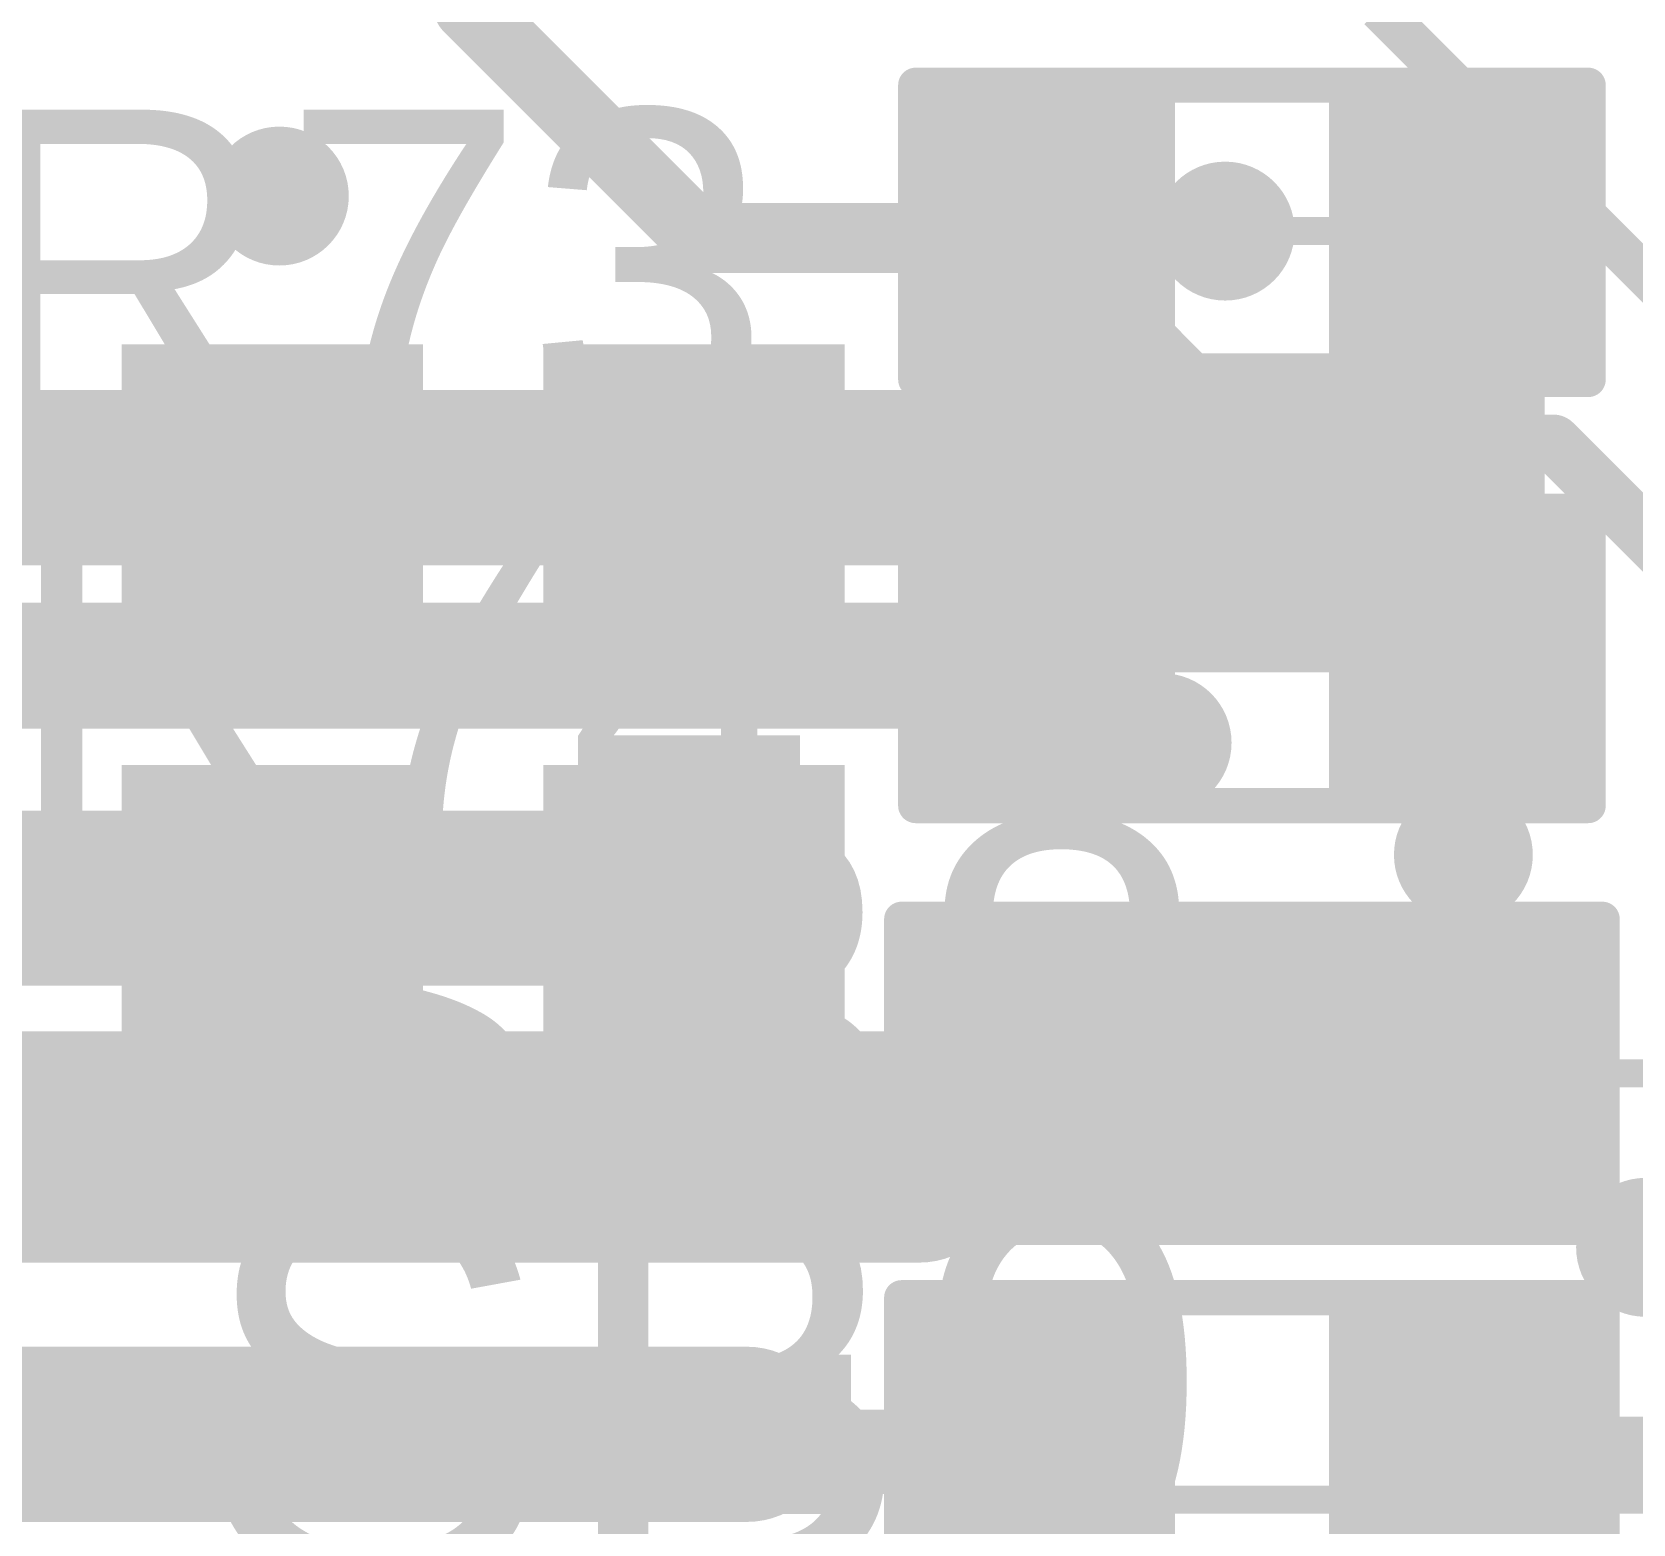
# Model space of a CAD drawing. Header units: millimetres. Extents: x -0.39 to 4.37, y -0.38 to 3.54.
# Drawn here: x 1.0957 to 1.3242, y 1.5855 to 1.7984 of the extents above; entities that cross this region are included whole.
import ezdxf

# ---------------------------------------------------------------- set-up
doc = ezdxf.new("R2010")
doc.units = ezdxf.units.MM
doc.header["$MEASUREMENT"] = 0
for name, color, linetype in [('BottomLayer', 5, 'Continuous'), ('BottomPaste', 16, 'Continuous'), ('BottomSolder', 6, 'Continuous'), ('TopLayer', 1, 'Continuous'), ('TopOverlay', 2, 'Continuous'), ('TopPaste', 8, 'Continuous'), ('TopSolder', 216, 'Continuous'), ('ViaHoleLayer', 16, 'Continuous')]:
    doc.layers.add(name, color=color, linetype=linetype)
doc.styles.add('Arial', font='', dxfattribs={"height": 0.2})
doc.styles.get('Arial').set_extended_font_data('Arial')

# ---------------------------------------------------------------- blocks, each defined once
blk = doc.blocks.new('C__0402_B_13')
at = {"layer": 'BottomLayer'}
for points in [[(-0.0095, 0.0125), (-0.0095, -0.0125), (-0.0275, -0.0125), (-0.0275, 0.0125)], [(0.0275, 0.0125), (0.0275, -0.0125), (0.0095, -0.0125), (0.0095, 0.0125)]]:
    blk.add_hatch(color=5, dxfattribs=at).paths.add_polyline_path(points)
at = {"layer": 'BottomPaste'}
for points in [[(-0.0095, 0.0125), (-0.0095, -0.0125), (-0.0275, -0.0125), (-0.0275, 0.0125)], [(0.0275, 0.0125), (0.0275, -0.0125), (0.0095, -0.0125), (0.0095, 0.0125)]]:
    blk.add_hatch(color=16, dxfattribs=at).paths.add_polyline_path(points)
at = {"layer": 'BottomSolder'}
for points in [[(-0.00714, 0.01486), (-0.00714, -0.01486), (-0.02986, -0.01486), (-0.02986, 0.01486)], [(0.02986, 0.01486), (0.02986, -0.01486), (0.00714, -0.01486), (0.00714, 0.01486)]]:
    blk.add_hatch(color=6, dxfattribs=at).paths.add_polyline_path(points)
blk = doc.blocks.new('RES0603_136')
at = {"layer": 'TopLayer'}
for points in [[(-0.015, 0.0175), (-0.015, -0.0175), (-0.045, -0.0175), (-0.045, 0.0175)], [(0.045, 0.0175), (0.045, -0.0175), (0.015, -0.0175), (0.015, 0.0175)]]:
    blk.add_hatch(color=1, dxfattribs=at).paths.add_polyline_path(points)
at = {"layer": 'TopPaste'}
for points in [[(-0.015, 0.0175), (-0.015, -0.0175), (-0.045, -0.0175), (-0.045, 0.0175)], [(0.045, 0.0175), (0.045, -0.0175), (0.015, -0.0175), (0.015, 0.0175)]]:
    blk.add_hatch(color=8, dxfattribs=at).paths.add_polyline_path(points)
at = {"layer": 'TopSolder'}
for points in [[(-0.011, 0.0215), (-0.011, -0.0215), (-0.049, -0.0215), (-0.049, 0.0215)], [(0.049, 0.0215), (0.049, -0.0215), (0.011, -0.0215), (0.011, 0.0215)]]:
    blk.add_hatch(color=216, dxfattribs=at).paths.add_polyline_path(points)
at = {"layer": 'TopOverlay', "const_width": 0.005}
for points in [[(-0.048, 0.021), (-0.048, -0.021)], [(0.048, 0.021), (-0.048, 0.021)], [(0.048, 0.021), (0.048, -0.021)], [(0.048, -0.021), (-0.048, -0.021)]]:
    blk.add_lwpolyline(points, dxfattribs=at)
at = {"layer": 'TopOverlay', "const_width": 0.0025}
for points in [[(-0.04925, 0.021, 1), (-0.04675, 0.021, 1)], [(-0.04925, 0.021, 1), (-0.04675, 0.021, 1)], [(0.04675, 0.021, 1), (0.04925, 0.021, 1)], [(0.04675, 0.021, 1), (0.04925, 0.021, 1)], [(-0.04925, -0.021, 1), (-0.04675, -0.021, 1)], [(-0.04925, -0.021, 1), (-0.04675, -0.021, 1)], [(0.04675, -0.021, 1), (0.04925, -0.021, 1)], [(0.04675, -0.021, 1), (0.04925, -0.021, 1)]]:
    blk.add_lwpolyline(points, format="xyb", close=True, dxfattribs=at)
blk = doc.blocks.new('RES0603_137')
at = {"layer": 'TopLayer'}
for points in [[(-0.015, 0.0175), (-0.015, -0.0175), (-0.045, -0.0175), (-0.045, 0.0175)], [(0.045, 0.0175), (0.045, -0.0175), (0.015, -0.0175), (0.015, 0.0175)]]:
    blk.add_hatch(color=1, dxfattribs=at).paths.add_polyline_path(points)
at = {"layer": 'TopPaste'}
for points in [[(-0.015, 0.0175), (-0.015, -0.0175), (-0.045, -0.0175), (-0.045, 0.0175)], [(0.045, 0.0175), (0.045, -0.0175), (0.015, -0.0175), (0.015, 0.0175)]]:
    blk.add_hatch(color=8, dxfattribs=at).paths.add_polyline_path(points)
at = {"layer": 'TopSolder'}
for points in [[(-0.011, 0.0215), (-0.011, -0.0215), (-0.049, -0.0215), (-0.049, 0.0215)], [(0.049, 0.0215), (0.049, -0.0215), (0.011, -0.0215), (0.011, 0.0215)]]:
    blk.add_hatch(color=216, dxfattribs=at).paths.add_polyline_path(points)
at = {"layer": 'TopOverlay', "const_width": 0.005}
for points in [[(0.048, 0.021), (-0.048, 0.021)], [(-0.048, 0.021), (-0.048, -0.021)], [(0.048, 0.021), (0.048, -0.021)], [(0.048, -0.021), (-0.048, -0.021)]]:
    blk.add_lwpolyline(points, dxfattribs=at)
at = {"layer": 'TopOverlay', "const_width": 0.0025}
for points in [[(-0.04925, 0.021, 1), (-0.04675, 0.021, 1)], [(-0.04925, 0.021, 1), (-0.04675, 0.021, 1)], [(0.04675, 0.021, 1), (0.04925, 0.021, 1)], [(0.04675, 0.021, 1), (0.04925, 0.021, 1)], [(-0.04925, -0.021, 1), (-0.04675, -0.021, 1)], [(-0.04925, -0.021, 1), (-0.04675, -0.021, 1)], [(0.04675, -0.021, 1), (0.04925, -0.021, 1)], [(0.04675, -0.021, 1), (0.04925, -0.021, 1)]]:
    blk.add_lwpolyline(points, format="xyb", close=True, dxfattribs=at)
blk = doc.blocks.new('S______B______374')
at = {"layer": 'TopLayer'}
for points in [[(-0.045, -0.0175), (-0.045, 0.0175), (-0.015, 0.0175), (-0.015, -0.0175)], [(0.015, -0.0175), (0.015, 0.0175), (0.045, 0.0175), (0.045, -0.0175)]]:
    blk.add_hatch(color=1, dxfattribs=at).paths.add_polyline_path(points)
at = {"layer": 'TopPaste'}
for points in [[(-0.045, -0.0175), (-0.045, 0.0175), (-0.015, 0.0175), (-0.015, -0.0175)], [(0.015, -0.0175), (0.015, 0.0175), (0.045, 0.0175), (0.045, -0.0175)]]:
    blk.add_hatch(color=8, dxfattribs=at).paths.add_polyline_path(points)
at = {"layer": 'TopSolder'}
for points in [[(-0.049, -0.0215), (-0.049, 0.0215), (-0.011, 0.0215), (-0.011, -0.0215)], [(0.011, -0.0215), (0.011, 0.0215), (0.049, 0.0215), (0.049, -0.0215)]]:
    blk.add_hatch(color=216, dxfattribs=at).paths.add_polyline_path(points)
at = {"layer": 'TopOverlay', "const_width": 0.005}
for points in [[(-0.05, -0.022), (-0.05, 0.022)], [(-0.05, 0.022), (0.05, 0.022)], [(0.05, -0.022), (0.05, 0.022)], [(-0.05, -0.022), (0.05, -0.022)]]:
    blk.add_lwpolyline(points, dxfattribs=at)
at = {"layer": 'TopOverlay', "const_width": 0.0025}
for points in [[(-0.05125, 0.022, 1), (-0.04875, 0.022, 1)], [(-0.05125, 0.022, 1), (-0.04875, 0.022, 1)], [(0.04875, 0.022, 1), (0.05125, 0.022, 1)], [(0.04875, 0.022, 1), (0.05125, 0.022, 1)], [(-0.05125, -0.022, 1), (-0.04875, -0.022, 1)], [(-0.05125, -0.022, 1), (-0.04875, -0.022, 1)], [(0.04875, -0.022, 1), (0.05125, -0.022, 1)], [(0.04875, -0.022, 1), (0.05125, -0.022, 1)]]:
    blk.add_lwpolyline(points, format="xyb", close=True, dxfattribs=at)
blk = doc.blocks.new('S______B______375')
at = {"layer": 'TopLayer'}
for points in [[(-0.045, -0.0175), (-0.045, 0.0175), (-0.015, 0.0175), (-0.015, -0.0175)], [(0.015, -0.0175), (0.015, 0.0175), (0.045, 0.0175), (0.045, -0.0175)]]:
    blk.add_hatch(color=1, dxfattribs=at).paths.add_polyline_path(points)
at = {"layer": 'TopPaste'}
for points in [[(-0.045, -0.0175), (-0.045, 0.0175), (-0.015, 0.0175), (-0.015, -0.0175)], [(0.015, -0.0175), (0.015, 0.0175), (0.045, 0.0175), (0.045, -0.0175)]]:
    blk.add_hatch(color=8, dxfattribs=at).paths.add_polyline_path(points)
at = {"layer": 'TopSolder'}
for points in [[(-0.049, -0.0215), (-0.049, 0.0215), (-0.011, 0.0215), (-0.011, -0.0215)], [(0.011, -0.0215), (0.011, 0.0215), (0.049, 0.0215), (0.049, -0.0215)]]:
    blk.add_hatch(color=216, dxfattribs=at).paths.add_polyline_path(points)
at = {"layer": 'TopOverlay', "const_width": 0.005}
for points in [[(-0.05, -0.022), (-0.05, 0.022)], [(-0.05, 0.022), (0.05, 0.022)], [(0.05, -0.022), (0.05, 0.022)], [(-0.05, -0.022), (0.05, -0.022)]]:
    blk.add_lwpolyline(points, dxfattribs=at)
at = {"layer": 'TopOverlay', "const_width": 0.0025}
for points in [[(-0.05125, 0.022, 1), (-0.04875, 0.022, 1)], [(-0.05125, 0.022, 1), (-0.04875, 0.022, 1)], [(0.04875, 0.022, 1), (0.05125, 0.022, 1)], [(0.04875, 0.022, 1), (0.05125, 0.022, 1)], [(-0.05125, -0.022, 1), (-0.04875, -0.022, 1)], [(-0.05125, -0.022, 1), (-0.04875, -0.022, 1)], [(0.04875, -0.022, 1), (0.05125, -0.022, 1)], [(0.04875, -0.022, 1), (0.05125, -0.022, 1)]]:
    blk.add_lwpolyline(points, format="xyb", close=True, dxfattribs=at)
blk = doc.blocks.new('C__0402_B_467')
at = {"layer": 'BottomLayer'}
for points in [[(-0.0095, 0.0125), (-0.0095, -0.0125), (-0.0275, -0.0125), (-0.0275, 0.0125)], [(0.0275, 0.0125), (0.0275, -0.0125), (0.0095, -0.0125), (0.0095, 0.0125)]]:
    blk.add_hatch(color=5, dxfattribs=at).paths.add_polyline_path(points)
at = {"layer": 'BottomPaste'}
for points in [[(-0.0095, 0.0125), (-0.0095, -0.0125), (-0.0275, -0.0125), (-0.0275, 0.0125)], [(0.0275, 0.0125), (0.0275, -0.0125), (0.0095, -0.0125), (0.0095, 0.0125)]]:
    blk.add_hatch(color=16, dxfattribs=at).paths.add_polyline_path(points)
at = {"layer": 'BottomSolder'}
for points in [[(-0.00714, 0.01486), (-0.00714, -0.01486), (-0.02986, -0.01486), (-0.02986, 0.01486)], [(0.02986, 0.01486), (0.02986, -0.01486), (0.00714, -0.01486), (0.00714, 0.01486)]]:
    blk.add_hatch(color=6, dxfattribs=at).paths.add_polyline_path(points)
blk = doc.blocks.new('C__0402_B_468')
at = {"layer": 'BottomLayer'}
for points in [[(-0.0095, 0.0125), (-0.0095, -0.0125), (-0.0275, -0.0125), (-0.0275, 0.0125)], [(0.0275, 0.0125), (0.0275, -0.0125), (0.0095, -0.0125), (0.0095, 0.0125)]]:
    blk.add_hatch(color=5, dxfattribs=at).paths.add_polyline_path(points)
at = {"layer": 'BottomPaste'}
for points in [[(-0.0095, 0.0125), (-0.0095, -0.0125), (-0.0275, -0.0125), (-0.0275, 0.0125)], [(0.0275, 0.0125), (0.0275, -0.0125), (0.0095, -0.0125), (0.0095, 0.0125)]]:
    blk.add_hatch(color=16, dxfattribs=at).paths.add_polyline_path(points)
at = {"layer": 'BottomSolder'}
for points in [[(-0.00714, 0.01486), (-0.00714, -0.01486), (-0.02986, -0.01486), (-0.02986, 0.01486)], [(0.02986, 0.01486), (0.02986, -0.01486), (0.00714, -0.01486), (0.00714, 0.01486)]]:
    blk.add_hatch(color=6, dxfattribs=at).paths.add_polyline_path(points)
blk = doc.blocks.new('C__0402_B_470')
at = {"layer": 'BottomLayer'}
for points in [[(-0.0095, 0.0125), (-0.0095, -0.0125), (-0.0275, -0.0125), (-0.0275, 0.0125)], [(0.0275, 0.0125), (0.0275, -0.0125), (0.0095, -0.0125), (0.0095, 0.0125)]]:
    blk.add_hatch(color=5, dxfattribs=at).paths.add_polyline_path(points)
at = {"layer": 'BottomPaste'}
for points in [[(-0.0095, 0.0125), (-0.0095, -0.0125), (-0.0275, -0.0125), (-0.0275, 0.0125)], [(0.0275, 0.0125), (0.0275, -0.0125), (0.0095, -0.0125), (0.0095, 0.0125)]]:
    blk.add_hatch(color=16, dxfattribs=at).paths.add_polyline_path(points)
at = {"layer": 'BottomSolder'}
for points in [[(-0.00714, 0.01486), (-0.00714, -0.01486), (-0.02986, -0.01486), (-0.02986, 0.01486)], [(0.02986, 0.01486), (0.02986, -0.01486), (0.00714, -0.01486), (0.00714, 0.01486)]]:
    blk.add_hatch(color=6, dxfattribs=at).paths.add_polyline_path(points)
blk = doc.blocks.new('C__0603_B_508')
at = {"layer": 'BottomLayer'}
for points in [[(-0.015, 0.0175), (-0.015, -0.0175), (-0.045, -0.0175), (-0.045, 0.0175)], [(0.045, 0.0175), (0.045, -0.0175), (0.015, -0.0175), (0.015, 0.0175)]]:
    blk.add_hatch(color=5, dxfattribs=at).paths.add_polyline_path(points)
at = {"layer": 'BottomPaste'}
for points in [[(-0.015, 0.0175), (-0.015, -0.0175), (-0.045, -0.0175), (-0.045, 0.0175)], [(0.045, 0.0175), (0.045, -0.0175), (0.015, -0.0175), (0.015, 0.0175)]]:
    blk.add_hatch(color=16, dxfattribs=at).paths.add_polyline_path(points)
at = {"layer": 'BottomSolder'}
for points in [[(-0.011, 0.0215), (-0.011, -0.0215), (-0.049, -0.0215), (-0.049, 0.0215)], [(0.049, 0.0215), (0.049, -0.0215), (0.011, -0.0215), (0.011, 0.0215)]]:
    blk.add_hatch(color=6, dxfattribs=at).paths.add_polyline_path(points)
blk = doc.blocks.new('CAP0805_B_509')
at = {"layer": 'BottomLayer'}
for points in [[(-0.06, 0.03), (-0.02, 0.03), (-0.02, -0.03), (-0.06, -0.03)], [(0.02, 0.03), (0.06, 0.03), (0.06, -0.03), (0.02, -0.03)]]:
    blk.add_hatch(color=5, dxfattribs=at).paths.add_polyline_path(points)
at = {"layer": 'BottomPaste'}
for points in [[(-0.06, 0.03), (-0.02, 0.03), (-0.02, -0.03), (-0.06, -0.03)], [(0.02, 0.03), (0.06, 0.03), (0.06, -0.03), (0.02, -0.03)]]:
    blk.add_hatch(color=16, dxfattribs=at).paths.add_polyline_path(points)
at = {"layer": 'BottomSolder'}
for points in [[(-0.06276, 0.03276), (-0.01724, 0.03276), (-0.01724, -0.03276), (-0.06276, -0.03276)], [(0.01724, 0.03276), (0.06276, 0.03276), (0.06276, -0.03276), (0.01724, -0.03276)]]:
    blk.add_hatch(color=6, dxfattribs=at).paths.add_polyline_path(points)
blk = doc.blocks.new('C__0603_B_511')
at = {"layer": 'BottomLayer'}
for points in [[(-0.015, 0.017501), (-0.015, -0.017499), (-0.045, -0.017499), (-0.045, 0.017501)], [(0.045, 0.017501), (0.045, -0.017499), (0.015, -0.017499), (0.015, 0.017501)]]:
    blk.add_hatch(color=5, dxfattribs=at).paths.add_polyline_path(points)
at = {"layer": 'BottomPaste'}
for points in [[(-0.015, 0.017501), (-0.015, -0.017499), (-0.045, -0.017499), (-0.045, 0.017501)], [(0.045, 0.017501), (0.045, -0.017499), (0.015, -0.017499), (0.015, 0.017501)]]:
    blk.add_hatch(color=16, dxfattribs=at).paths.add_polyline_path(points)
at = {"layer": 'BottomSolder'}
for points in [[(-0.011, 0.021501), (-0.011, -0.021499), (-0.049, -0.021499), (-0.049, 0.021501)], [(0.049, 0.021501), (0.049, -0.021499), (0.011, -0.021499), (0.011, 0.021501)]]:
    blk.add_hatch(color=6, dxfattribs=at).paths.add_polyline_path(points)

msp = doc.modelspace()

# ---------------------------------------------------------------- hatches: boundary and pattern name
at = {"layer": 'BottomLayer'}
h = msp.add_hatch(color=5, dxfattribs=at)
edge = h.paths.add_edge_path()
edge.add_arc((1.23682, 1.77882), 0.00591, 0, 360)
h = msp.add_hatch(color=5, dxfattribs=at)
edge = h.paths.add_edge_path()
edge.add_arc((1.131, 1.775), 0.00591, 0, 360)
h = msp.add_hatch(color=5, dxfattribs=at)
edge = h.paths.add_edge_path()
edge.add_arc((1.266, 1.77), 0.00591, 0, 360)
h = msp.add_hatch(color=5, dxfattribs=at)
edge = h.paths.add_edge_path()
edge.add_arc((1.257, 1.697), 0.00591, 0, 360)
h = msp.add_hatch(color=5, dxfattribs=at)
edge = h.paths.add_edge_path()
edge.add_arc((1.3, 1.681), 0.00591, 0, 360)
h = msp.add_hatch(color=5, dxfattribs=at)
edge = h.paths.add_edge_path()
edge.add_arc((1.1601, 1.67482), 0.00591, 0, 360)
h = msp.add_hatch(color=5, dxfattribs=at)
edge = h.paths.add_edge_path()
edge.add_arc((1.326, 1.625), 0.00591, 0, 360)
at = {"layer": 'BottomSolder'}
h = msp.add_hatch(color=6, dxfattribs=at)
edge = h.paths.add_edge_path()
edge.add_arc((1.23682, 1.77882), 0.00991, 0, 360)
h = msp.add_hatch(color=6, dxfattribs=at)
edge = h.paths.add_edge_path()
edge.add_arc((1.131, 1.775), 0.00991, 0, 360)
h = msp.add_hatch(color=6, dxfattribs=at)
edge = h.paths.add_edge_path()
edge.add_arc((1.266, 1.77), 0.00991, 0, 360)
h = msp.add_hatch(color=6, dxfattribs=at)
edge = h.paths.add_edge_path()
edge.add_arc((1.257, 1.697), 0.00991, 0, 360)
h = msp.add_hatch(color=6, dxfattribs=at)
edge = h.paths.add_edge_path()
edge.add_arc((1.3, 1.681), 0.00991, 0, 360)
h = msp.add_hatch(color=6, dxfattribs=at)
edge = h.paths.add_edge_path()
edge.add_arc((1.1601, 1.67482), 0.00991, 0, 360)
h = msp.add_hatch(color=6, dxfattribs=at)
edge = h.paths.add_edge_path()
edge.add_arc((1.326, 1.625), 0.00991, 0, 360)
at = {"layer": 'TopLayer'}
h = msp.add_hatch(color=1, dxfattribs=at)
edge = h.paths.add_edge_path()
edge.add_arc((1.23682, 1.77882), 0.00591, 0, 360)
h = msp.add_hatch(color=1, dxfattribs=at)
edge = h.paths.add_edge_path()
edge.add_arc((1.131, 1.775), 0.00591, 0, 360)
h = msp.add_hatch(color=1, dxfattribs=at)
edge = h.paths.add_edge_path()
edge.add_arc((1.266, 1.77), 0.00591, 0, 360)
h = msp.add_hatch(color=1, dxfattribs=at)
edge = h.paths.add_edge_path()
edge.add_arc((1.257, 1.697), 0.00591, 0, 360)
h = msp.add_hatch(color=1, dxfattribs=at)
edge = h.paths.add_edge_path()
edge.add_arc((1.3, 1.681), 0.00591, 0, 360)
h = msp.add_hatch(color=1, dxfattribs=at)
edge = h.paths.add_edge_path()
edge.add_arc((1.1601, 1.67482), 0.00591, 0, 360)
h = msp.add_hatch(color=1, dxfattribs=at)
edge = h.paths.add_edge_path()
edge.add_arc((1.326, 1.625), 0.00591, 0, 360)
at = {"layer": 'TopSolder'}
h = msp.add_hatch(color=216, dxfattribs=at)
edge = h.paths.add_edge_path()
edge.add_arc((1.23682, 1.77882), 0.00991, 0, 360)
h = msp.add_hatch(color=216, dxfattribs=at)
edge = h.paths.add_edge_path()
edge.add_arc((1.131, 1.775), 0.00991, 0, 360)
h = msp.add_hatch(color=216, dxfattribs=at)
edge = h.paths.add_edge_path()
edge.add_arc((1.266, 1.77), 0.00991, 0, 360)
h = msp.add_hatch(color=216, dxfattribs=at)
edge = h.paths.add_edge_path()
edge.add_arc((1.257, 1.697), 0.00991, 0, 360)
h = msp.add_hatch(color=216, dxfattribs=at)
edge = h.paths.add_edge_path()
edge.add_arc((1.3, 1.681), 0.00991, 0, 360)
h = msp.add_hatch(color=216, dxfattribs=at)
edge = h.paths.add_edge_path()
edge.add_arc((1.1601, 1.67482), 0.00991, 0, 360)
h = msp.add_hatch(color=216, dxfattribs=at)
edge = h.paths.add_edge_path()
edge.add_arc((1.326, 1.625), 0.00991, 0, 360)
at = {"layer": 'ViaHoleLayer'}
h = msp.add_hatch(color=16, dxfattribs=at)
edge = h.paths.add_edge_path()
edge.add_arc((1.23682, 1.77882), 0.00394, 0, 360)
h = msp.add_hatch(color=16, dxfattribs=at)
edge = h.paths.add_edge_path()
edge.add_arc((1.131, 1.775), 0.00394, 0, 360)
h = msp.add_hatch(color=16, dxfattribs=at)
edge = h.paths.add_edge_path()
edge.add_arc((1.266, 1.77), 0.00394, 0, 360)
h = msp.add_hatch(color=16, dxfattribs=at)
edge = h.paths.add_edge_path()
edge.add_arc((1.257, 1.697), 0.00394, 0, 360)
h = msp.add_hatch(color=16, dxfattribs=at)
edge = h.paths.add_edge_path()
edge.add_arc((1.3, 1.681), 0.00394, 0, 360)
h = msp.add_hatch(color=16, dxfattribs=at)
edge = h.paths.add_edge_path()
edge.add_arc((1.1601, 1.67482), 0.00394, 0, 360)
h = msp.add_hatch(color=16, dxfattribs=at)
edge = h.paths.add_edge_path()
edge.add_arc((1.326, 1.625), 0.00394, 0, 360)

# ---------------------------------------------------------------- linework, layer by layer
at = {"layer": 'BottomLayer'}
for points, const_width in [([(1.288, 1.80164), (1.33064, 1.759)], 0.006), ([(1.06982, 1.73482), (1.13001, 1.73482)], 0.025), ([(1.13001, 1.73482), (1.1902, 1.73482)], 0.025), ([(1.1902, 1.73482), (1.27382, 1.73482)], 0.025), ([(1.27382, 1.73482), (1.27882, 1.72982)], 0.025), ([(1.07232, 1.67482), (1.13001, 1.67482)], 0.025), ([(1.13001, 1.67482), (1.1601, 1.67482)], 0.025), ([(1.1601, 1.67482), (1.1902, 1.67482)], 0.025), ([(1.27331, 1.64431), (1.27882, 1.64982)], 0.025), ([(1.22232, 1.63532), (1.23131, 1.64431)], 0.025), ([(1.23131, 1.64431), (1.27331, 1.64431)], 0.025), ([(1.0808, 1.63532), (1.11977, 1.63532)], 0.025), ([(1.11977, 1.63532), (1.15875, 1.63532)], 0.025), ([(1.15875, 1.63532), (1.19772, 1.63532)], 0.025), ([(1.19772, 1.63532), (1.22232, 1.63532)], 0.025), ([(1.0808, 1.59832), (1.11977, 1.59832)], 0.025), ([(1.11977, 1.59832), (1.15875, 1.59832)], 0.025), ([(1.15875, 1.59832), (1.19772, 1.59832)], 0.025), ([(1.218, 1.573), (1.234, 1.589)], 0.004), ([(1.234, 1.589), (1.521, 1.589)], 0.004)]:
    msp.add_lwpolyline(points, dxfattribs=dict(at, const_width=const_width))
for points, const_width in [([(1.12376, 1.73482, 1), (1.13626, 1.73482, 1)], 0.0125), ([(1.12376, 1.73482, 1), (1.13626, 1.73482, 1)], 0.0125), ([(1.18395, 1.73482, 1), (1.19645, 1.73482, 1)], 0.0125), ([(1.18395, 1.73482, 1), (1.19645, 1.73482, 1)], 0.0125), ([(1.26757, 1.73482, 1), (1.28007, 1.73482, 1)], 0.0125), ([(1.26757, 1.73482, 1), (1.28007, 1.73482, 1)], 0.0125), ([(1.27257, 1.72982, 1), (1.28507, 1.72982, 1)], 0.0125), ([(1.12376, 1.67482, 1), (1.13626, 1.67482, 1)], 0.0125), ([(1.12376, 1.67482, 1), (1.13626, 1.67482, 1)], 0.0125), ([(1.15385, 1.67482, 1), (1.16635, 1.67482, 1)], 0.0125), ([(1.15385, 1.67482, 1), (1.16635, 1.67482, 1)], 0.0125), ([(1.18395, 1.67482, 1), (1.19645, 1.67482, 1)], 0.0125), ([(1.27257, 1.64982, 1), (1.28507, 1.64982, 1)], 0.0125), ([(1.22506, 1.64431, 1), (1.23756, 1.64431, 1)], 0.0125), ([(1.22506, 1.64431, 1), (1.23756, 1.64431, 1)], 0.0125), ([(1.26706, 1.64431, 1), (1.27956, 1.64431, 1)], 0.0125), ([(1.26706, 1.64431, 1), (1.27956, 1.64431, 1)], 0.0125), ([(1.11352, 1.63532, 1), (1.12602, 1.63532, 1)], 0.0125), ([(1.11352, 1.63532, 1), (1.12602, 1.63532, 1)], 0.0125), ([(1.1525, 1.63532, 1), (1.165, 1.63532, 1)], 0.0125), ([(1.1525, 1.63532, 1), (1.165, 1.63532, 1)], 0.0125), ([(1.19147, 1.63532, 1), (1.20397, 1.63532, 1)], 0.0125), ([(1.19147, 1.63532, 1), (1.20397, 1.63532, 1)], 0.0125), ([(1.21607, 1.63532, 1), (1.22857, 1.63532, 1)], 0.0125), ([(1.21607, 1.63532, 1), (1.22857, 1.63532, 1)], 0.0125), ([(1.11352, 1.59832, 1), (1.12602, 1.59832, 1)], 0.0125), ([(1.11352, 1.59832, 1), (1.12602, 1.59832, 1)], 0.0125), ([(1.1525, 1.59832, 1), (1.165, 1.59832, 1)], 0.0125), ([(1.1525, 1.59832, 1), (1.165, 1.59832, 1)], 0.0125), ([(1.19147, 1.59832, 1), (1.20397, 1.59832, 1)], 0.0125), ([(1.233, 1.589, 1), (1.235, 1.589, 1)], 0.002), ([(1.233, 1.589, 1), (1.235, 1.589, 1)], 0.002)]:
    msp.add_lwpolyline(points, format="xyb", close=True, dxfattribs=dict(at, const_width=const_width))
at = {"layer": 'TopLayer'}
for points, const_width in [([(1.158, 1.802), (1.158, 1.888)], 0.01), ([(1.158, 1.802), (1.191, 1.769)], 0.01), ([(1.23782, 1.777), (1.23782, 1.77882)], 0.01), ([(1.22982, 1.769), (1.23648, 1.77566)], 0.01), ([(1.23557, 1.77657), (1.23648, 1.77566)], 0.01), ([(1.23648, 1.77566), (1.23782, 1.777)], 0.01), ([(1.23648, 1.77566), (1.241, 1.77114)], 0.01), ([(1.241, 1.76614), (1.241, 1.77114)], 0.01), ([(1.191, 1.769), (1.22982, 1.769)], 0.01), ([(1.266, 1.77), (1.29964, 1.77)], 0.004), ([(1.29964, 1.77), (1.29982, 1.76982)], 0.004), ([(1.241, 1.76614), (1.25082, 1.75632)], 0.008), ([(1.25082, 1.75632), (1.25332, 1.75632)], 0.008), ([(1.25332, 1.75632), (1.26982, 1.73982)], 0.008), ([(1.26982, 1.73982), (1.31284, 1.73982)], 0.008), ([(1.31284, 1.73982), (1.336, 1.71666)], 0.008), ([(0.887, 1.708), (1.2388, 1.708)], 0.018), ([(1.29982, 1.70902), (1.3, 1.70885)], 0.004), ([(1.3, 1.681), (1.3, 1.70885)], 0.004), ([(1.08082, 1.64982), (1.23982, 1.64982)], 0.012), ([(1.29982, 1.64982), (1.39718, 1.64982)], 0.004), ([(0.81282, 1.59582), (1.23982, 1.59582)], 0.012), ([(1.29982, 1.59582), (1.33418, 1.59582)], 0.01)]:
    msp.add_lwpolyline(points, dxfattribs=dict(at, const_width=const_width))
for points, const_width in [([(1.1555, 1.802, 1), (1.1605, 1.802, 1)], 0.005), ([(1.1555, 1.802, 1), (1.1605, 1.802, 1)], 0.005), ([(1.23532, 1.77882, 1), (1.24032, 1.77882, 1)], 0.005), ([(1.23307, 1.77657, 1), (1.23807, 1.77657, 1)], 0.005), ([(1.23398, 1.77566, 1), (1.23898, 1.77566, 1)], 0.005), ([(1.23398, 1.77566, 1), (1.23898, 1.77566, 1)], 0.005), ([(1.23398, 1.77566, 1), (1.23898, 1.77566, 1)], 0.005), ([(1.23398, 1.77566, 1), (1.23898, 1.77566, 1)], 0.005), ([(1.23532, 1.777, 1), (1.24032, 1.777, 1)], 0.005), ([(1.23532, 1.777, 1), (1.24032, 1.777, 1)], 0.005), ([(1.2385, 1.77114, 1), (1.2435, 1.77114, 1)], 0.005), ([(1.2385, 1.77114, 1), (1.2435, 1.77114, 1)], 0.005), ([(1.1885, 1.769, 1), (1.1935, 1.769, 1)], 0.005), ([(1.1885, 1.769, 1), (1.1935, 1.769, 1)], 0.005), ([(1.22732, 1.769, 1), (1.23232, 1.769, 1)], 0.005), ([(1.22732, 1.769, 1), (1.23232, 1.769, 1)], 0.005), ([(1.2385, 1.76614, 1), (1.2435, 1.76614, 1)], 0.005), ([(1.265, 1.77, 1), (1.267, 1.77, 1)], 0.002), ([(1.29864, 1.77, 1), (1.30064, 1.77, 1)], 0.002), ([(1.29864, 1.77, 1), (1.30064, 1.77, 1)], 0.002), ([(1.29882, 1.76982, 1), (1.30082, 1.76982, 1)], 0.002), ([(1.239, 1.76614, 1), (1.243, 1.76614, 1)], 0.004), ([(1.24882, 1.75632, 1), (1.25282, 1.75632, 1)], 0.004), ([(1.24882, 1.75632, 1), (1.25282, 1.75632, 1)], 0.004), ([(1.25132, 1.75632, 1), (1.25532, 1.75632, 1)], 0.004), ([(1.25132, 1.75632, 1), (1.25532, 1.75632, 1)], 0.004), ([(1.26782, 1.73982, 1), (1.27182, 1.73982, 1)], 0.004), ([(1.26782, 1.73982, 1), (1.27182, 1.73982, 1)], 0.004), ([(1.31084, 1.73982, 1), (1.31484, 1.73982, 1)], 0.004), ([(1.31084, 1.73982, 1), (1.31484, 1.73982, 1)], 0.004), ([(1.2343, 1.708, 1), (1.2433, 1.708, 1)], 0.009), ([(1.29882, 1.70902, 1), (1.30082, 1.70902, 1)], 0.002), ([(1.299, 1.70885, 1), (1.301, 1.70885, 1)], 0.002), ([(1.299, 1.70885, 1), (1.301, 1.70885, 1)], 0.002), ([(1.299, 1.681, 1), (1.301, 1.681, 1)], 0.002), ([(1.23682, 1.64982, 1), (1.24282, 1.64982, 1)], 0.006), ([(1.29882, 1.64982, 1), (1.30082, 1.64982, 1)], 0.002), ([(1.23682, 1.59582, 1), (1.24282, 1.59582, 1)], 0.006), ([(1.29732, 1.59582, 1), (1.30232, 1.59582, 1)], 0.005)]:
    msp.add_lwpolyline(points, format="xyb", close=True, dxfattribs=dict(at, const_width=const_width))

# ---------------------------------------------------------------- block references
for name, p, rotation in [('C__0402_B_13', (1.23682, 1.79582), 90), ('RES0603_137', (1.26982, 1.76982), 180), ('C__0603_B_508', (1.13001, 1.70482), 270), ('C__0603_B_511', (1.1902, 1.70482), 270), ('CAP0805_B_509', (1.27882, 1.68982), 90), ('RES0603_136', (1.26982, 1.70902), 180), ('C__0402_B_467', (1.11977, 1.61682), 270), ('C__0402_B_468', (1.15875, 1.61682), 270), ('C__0402_B_470', (1.19772, 1.61682), 270)]:
    msp.add_blockref(name, p, dxfattribs=dict(rotation=rotation))
for name, p in [('S______B______375', (1.26982, 1.64982)), ('S______B______374', (1.26982, 1.59582))]:
    msp.add_blockref(name, p)

# ---------------------------------------------------------------- texts
at = {"layer": 'TopOverlay', "style": 'Arial'}
for s, height, p in [('R73', 0.045, (1.08584, 1.74233)), ('R74', 0.045, (1.09184, 1.68333)), ('SB8', 0.055, (1.11888, 1.63121)), ('SB9', 0.055, (1.11894, 1.57721))]:
    msp.add_text(s, height=height, dxfattribs=at).set_placement(p)

doc.saveas('drawing.dxf')
